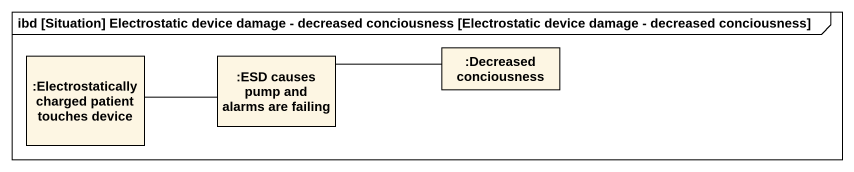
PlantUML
@startuml
mainframe ibd [Situation] Electrostatic device damage - decreased conciousness [Electrostatic device damage - decreased conciousness]
rectangle ":Electrostatically charged patient touches device" as Electrostatically_charged
rectangle ":ESD causes pump and alarms are failing" as ESD_causes_pump_and_alarms
rectangle ":Decreased conciousness" as Decreased_conciousness
Electrostatically_charged -right- ESD_causes_pump_and_alarms
ESD_causes_pump_and_alarms -right- Decreased_conciousness
@enduml
